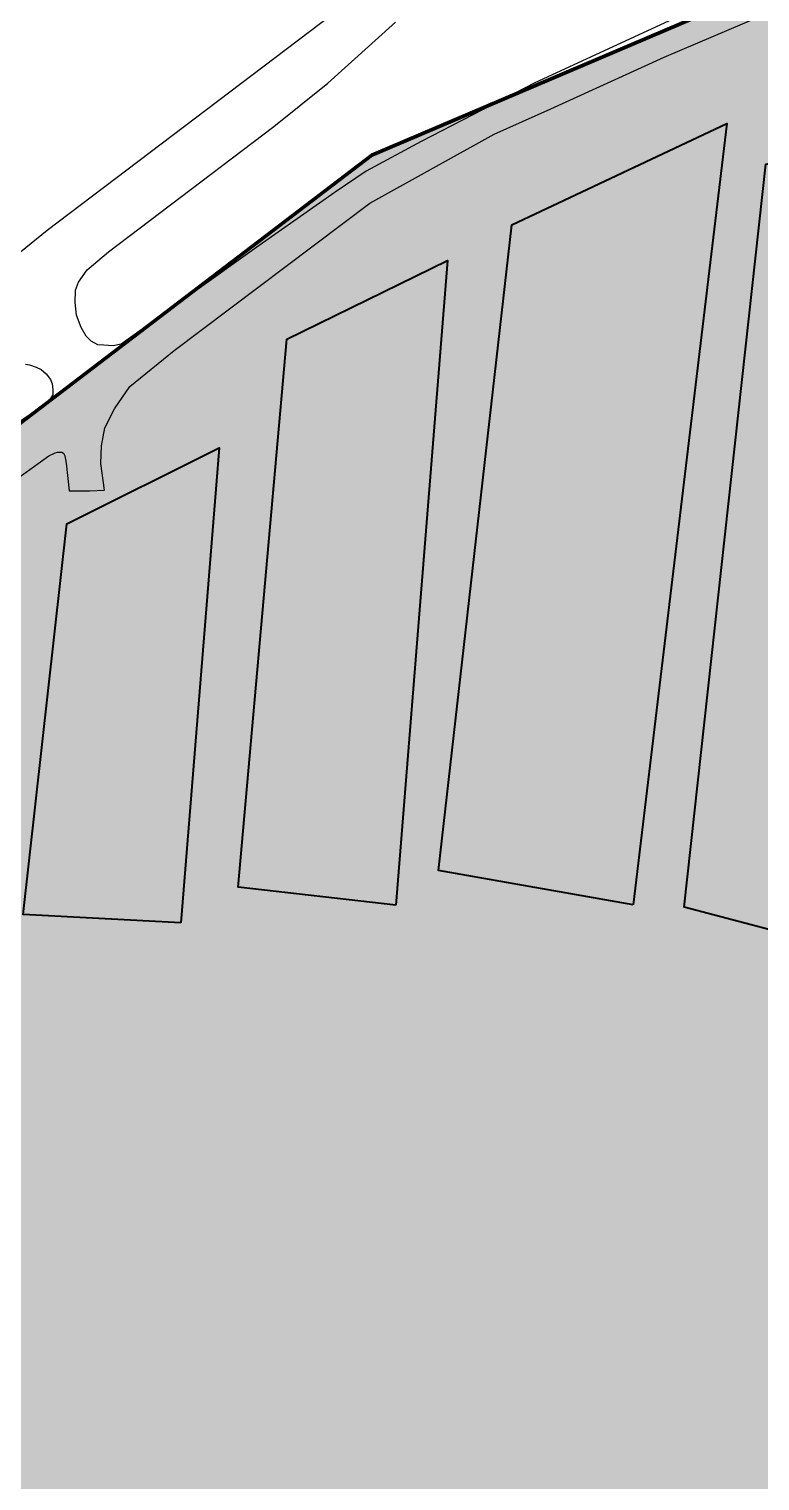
# Model space of a CAD drawing. Header units: metres. Extents: x 2 to 659295185, y -28 to 1124222152.
# Drawn here: x 658597.4 to 658728.7, y 1122896.8 to 1123157.6 of the extents above; entities that cross this region are included whole.
import ezdxf

# ---------------------------------------------------------------- set-up
doc = ezdxf.new("R2010")
doc.units = ezdxf.units.M
doc.header["$MEASUREMENT"] = 0
doc.layers.add('MANZANA', color=30, linetype='CONTINUOUS')
doc.layers.add('OCUPACIONES IRREGULARES', color=34, linetype='CONTINUOUS', lineweight=200)

msp = doc.modelspace()

# ---------------------------------------------------------------- hatches: boundary and pattern name
at = {"layer": 'OCUPACIONES IRREGULARES', "lineweight": 200, "transparency": 33554651}
h = msp.add_hatch(color=256, dxfattribs=at)
h.dxf.hatch_style = 1
h.set_gradient(color1=(153, 76, 0), one_color=1, tint=1)
h.paths.add_polyline_path([(658828, 1123207), (658659, 1123135), (658233, 1122810), (658325, 1122630), (658334, 1122562), (658490, 1122561), (658500, 1122537), (658649, 1122565)])

# ---------------------------------------------------------------- linework, layer by layer
at = {"layer": 'MANZANA', "lineweight": -2}
for p, q in [((658659.3621, 1123165.9628), (658600.7176, 1123121.4619)), ((658711.4758, 1123152.5855), (658744.3932, 1123166.6727)), ((658716.9181, 1123161.2438), (658688.2637, 1123147.9565)), ((658651.1162, 1123147.8965), (658663.2294, 1123158.9043)), ((658691.1333, 1123143.3174), (658711.4758, 1123152.5855)), ((658641.4026, 1123140.1081), (658651.1162, 1123147.8965)), ((658688.2637, 1123147.9565), (658667.8223, 1123137.4686)), ((658680.9662, 1123138.7384), (658691.1333, 1123143.3174)), ((658611.6928, 1123117.6427), (658641.4026, 1123140.1081)), ((658658.6612, 1123126.3609), (658680.9662, 1123138.7384)), ((658667.8223, 1123137.4686), (658657.985, 1123132.1097)), ((658657.985, 1123132.1097), (658652.4108, 1123128.3305)), ((658652.4108, 1123128.3305), (658638.7557, 1123118.7524)), ((658623.5009, 1123099.8863), (658658.6612, 1123126.3609)), ((658600.7176, 1123121.4619), (658586.7409, 1123110.1142)), ((658607.875, 1123114.4133), (658611.6928, 1123117.6427)), ((658638.7557, 1123118.7524), (658613.9604, 1123101.056)), ((658606.3495, 1123112.1938), (658607.875, 1123114.4133)), ((658605.7064, 1123108.5445), (658605.8053, 1123110.7541)), ((658605.8053, 1123110.7541), (658606.3495, 1123112.1938)), ((658605.9372, 1123106.225), (658605.7064, 1123108.5445)), ((658606.8278, 1123104.0154), (658605.9372, 1123106.225)), ((658607.7101, 1123102.4657), (658606.8278, 1123104.0154)), ((658608.5924, 1123101.5859), (658607.7101, 1123102.4657)), ((658609.7963, 1123100.9261), (658608.5924, 1123101.5859)), ((658610.893, 1123100.8261), (658609.7963, 1123100.9261)), ((658612.5339, 1123100.7161), (658610.893, 1123100.8261)), ((658613.9604, 1123101.056), (658612.5339, 1123100.7161)), ((658615.5272, 1123093.4376), (658623.5009, 1123099.8863)), ((658596.7761, 1123097.4468), (658597.543, 1123097.3368)), ((658597.543, 1123097.3368), (658598.7469, 1123096.8969)), ((658598.7469, 1123096.8969), (658599.6292, 1123096.457)), ((658599.6292, 1123096.457), (658600.5032, 1123095.6871)), ((658600.5032, 1123095.6871), (658601.2783, 1123094.6973)), ((658601.2783, 1123094.6973), (658601.6082, 1123093.9275)), ((658601.7319, 1123091.9379), (658601.0722, 1123090.9381)), ((658601.6082, 1123093.9275), (658601.7236, 1123092.8177)), ((658601.7236, 1123092.8177), (658601.7319, 1123091.9379)), ((658612.806, 1123089.4384), (658615.5272, 1123093.4376)), ((658600.0909, 1123090.0483), (658578.0251, 1123075.0213)), ((658601.0722, 1123090.9381), (658600.0909, 1123090.0483)), ((658611.0661, 1123085.9991), (658612.806, 1123089.4384)), ((658610.423, 1123082.7897), (658611.0661, 1123085.9991)), ((658591.944, 1123074.5214), (658601.0062, 1123080.9801)), ((658601.0062, 1123080.9801), (658602.1029, 1123081.54)), ((658602.1029, 1123081.54), (658602.5399, 1123081.65)), ((658602.5399, 1123081.65), (658603.3068, 1123081.66)), ((658603.3068, 1123081.66), (658603.6366, 1123081.44)), ((658603.6366, 1123081.44), (658603.8593, 1123080.9901)), ((658603.8593, 1123080.9901), (658604.0819, 1123079.6704)), ((658610.3323, 1123079.5804), (658610.423, 1123082.7897)), ((658604.0819, 1123079.6704), (658604.6509, 1123074.6914)), ((658611.0084, 1123074.8314), (658610.3323, 1123079.5804)), ((658604.6509, 1123074.6914), (658608.2708, 1123074.7114)), ((658608.2708, 1123074.7114), (658611.0084, 1123074.8314))]:
    msp.add_line(p, q, dxfattribs=at)
at = {"layer": 'MANZANA', "lineweight": 40}
for points in [[(658705.9386, 1123000.3416), (658670.9582, 1123006.4514), (658684.1438, 1123122.4925), (658722.7108, 1123140.6794), (658705.9386, 1123000.3416)], [(658747.7402, 1122991.2422), (658715.05, 1122999.8957), (658729.7127, 1123133.3925), (658761.0095, 1123138.7149), (658747.7402, 1122991.2422)], [(658663.2716, 1123000.2307), (658635.0203, 1123003.4875), (658643.7514, 1123101.943), (658672.5483, 1123116.0844), (658663.2716, 1123000.2307)], [(658624.7159, 1122997.1008), (658596.4071, 1122998.5638), (658604.2164, 1123068.7836), (658631.5492, 1123082.4374), (658624.7159, 1122997.1008)]]:
    msp.add_lwpolyline(points, dxfattribs=at)
at = {"layer": 'OCUPACIONES IRREGULARES', "lineweight": 200}
msp.add_lwpolyline([(658828, 1123207), (658659, 1123135), (658233, 1122810), (658325, 1122630), (658334, 1122562), (658490, 1122561), (658500, 1122537), (658649, 1122565), (658828, 1123207)], dxfattribs=at)

doc.saveas('drawing.dxf')
